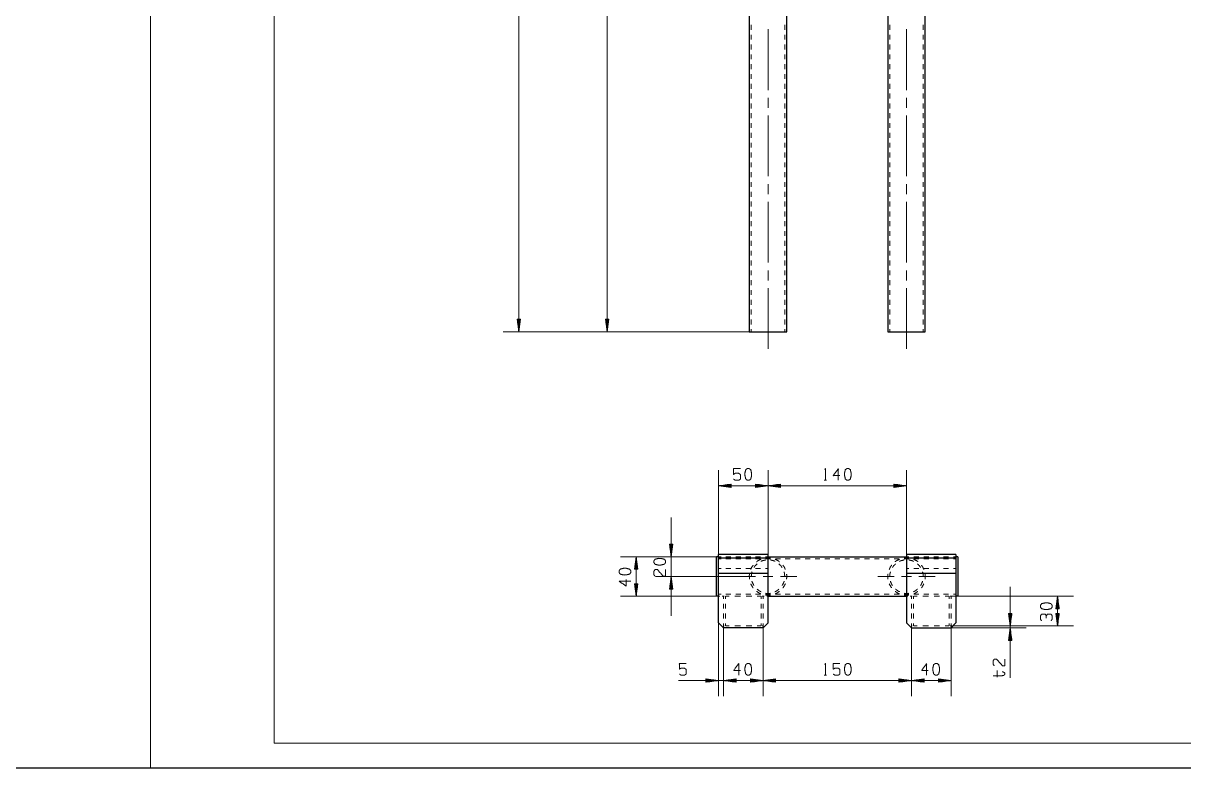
# Model space of a CAD drawing. Header units: millimetres. Extents: x 2210 to 79821, y -19430 to 2344.
# Drawn here: x 11644.2 to 11878.8, y 1492.8 to 1643.5 of the extents above; entities that cross this region are included whole.
import ezdxf

# ---------------------------------------------------------------- set-up
doc = ezdxf.new("R2010")
doc.units = ezdxf.units.MM
doc.layers.add('101', color=7, linetype='Continuous', true_color=0xffffff)

msp = doc.modelspace()

# ---------------------------------------------------------------- linework, layer by layer
msp.add_line((2209.78, 1492.82), (13049.16, 1492.82))
at = {"layer": '101', "color": 133, "linetype": 'Continuous', "lineweight": 18}
for p, q in [((11669.95, 1789.82), (11669.95, 1492.82)), ((11694.95, 1784.82), (11694.95, 1497.82)), ((11694.95, 1497.82), (12084.95, 1497.82)), ((11669.95, 1492.82), (12089.95, 1492.82))]:
    msp.add_line(p, q, dxfattribs=at)
at = {"layer": '101', "color": 22, "linetype": 'Continuous', "lineweight": 18}
for p, q in [((11744.37, 1581.05), (11744.37, 1747.59)), ((11762.24, 1581.05), (11762.24, 1726.05)), ((11744.04, 1583.59), (11744.04, 1583.56)), ((11744.04, 1583.59), (11744.04, 1583.56)), ((11744.04, 1583.59), (11744.37, 1581.05)), ((11744.71, 1583.59), (11744.04, 1583.59)), ((11744.09, 1583.59), (11744.09, 1583.17)), ((11744.15, 1583.59), (11744.15, 1582.79)), ((11744.2, 1583.59), (11744.2, 1582.4)), ((11744.25, 1583.59), (11744.25, 1582.01)), ((11744.3, 1583.59), (11744.3, 1581.63)), ((11744.35, 1583.59), (11744.35, 1581.24)), ((11744.37, 1581.05), (11744.71, 1583.59)), ((11744.4, 1583.59), (11744.4, 1581.24)), ((11744.45, 1583.59), (11744.45, 1581.63)), ((11744.5, 1583.59), (11744.5, 1582.01)), ((11744.55, 1583.59), (11744.55, 1582.4)), ((11744.6, 1583.59), (11744.6, 1582.79)), ((11744.65, 1583.59), (11744.65, 1583.17)), ((11744.7, 1583.59), (11744.7, 1583.56)), ((11744.7, 1583.59), (11744.7, 1583.56)), ((11761.91, 1583.59), (11761.91, 1583.56)), ((11761.91, 1583.59), (11761.91, 1583.56)), ((11761.91, 1583.59), (11762.24, 1581.05)), ((11762.58, 1583.59), (11761.91, 1583.59)), ((11761.96, 1583.59), (11761.96, 1583.17)), ((11762.01, 1583.59), (11762.01, 1582.79)), ((11762.06, 1583.59), (11762.06, 1582.4)), ((11762.11, 1583.59), (11762.11, 1582.01)), ((11762.17, 1583.59), (11762.17, 1581.63)), ((11762.22, 1583.59), (11762.22, 1581.24)), ((11762.24, 1581.05), (11762.58, 1583.59)), ((11762.27, 1583.59), (11762.27, 1581.24)), ((11762.32, 1583.59), (11762.32, 1581.63)), ((11762.37, 1583.59), (11762.37, 1582.01)), ((11762.42, 1583.59), (11762.42, 1582.4)), ((11762.47, 1583.59), (11762.47, 1582.79)), ((11762.52, 1583.59), (11762.52, 1583.17)), ((11762.57, 1583.59), (11762.57, 1583.56)), ((11762.57, 1583.59), (11762.57, 1583.56)), ((11790.97, 1581.05), (11741.2, 1581.05)), ((11790.97, 1581.05), (11759.07, 1581.05)), ((11784.77, 1535.95), (11784.77, 1553.07)), ((11794.77, 1537.32), (11794.77, 1553.07)), ((11794.77, 1537.32), (11794.77, 1553.07)), ((11822.77, 1537.32), (11822.77, 1553.07)), ((11787.31, 1550.23), (11784.77, 1549.89)), ((11784.77, 1549.89), (11787.31, 1549.56)), ((11784.77, 1549.89), (11794.77, 1549.89)), ((11787.31, 1549.92), (11784.97, 1549.92)), ((11787.31, 1549.87), (11784.97, 1549.87)), ((11787.31, 1549.97), (11785.35, 1549.97)), ((11787.31, 1549.82), (11785.35, 1549.82)), ((11787.31, 1550.02), (11785.74, 1550.02)), ((11787.31, 1549.77), (11785.74, 1549.77)), ((11787.31, 1550.07), (11786.12, 1550.07)), ((11787.31, 1549.72), (11786.12, 1549.72)), ((11787.31, 1550.12), (11786.51, 1550.12)), ((11787.31, 1549.66), (11786.51, 1549.66)), ((11787.31, 1550.17), (11786.9, 1550.17)), ((11787.31, 1549.61), (11786.9, 1549.61)), ((11787.31, 1550.22), (11787.28, 1550.22)), ((11787.31, 1550.22), (11787.28, 1550.22)), ((11787.31, 1549.56), (11787.28, 1549.56)), ((11787.31, 1549.56), (11787.28, 1549.56)), ((11787.31, 1549.56), (11787.31, 1550.23)), ((11794.77, 1549.89), (11792.23, 1550.23)), ((11792.23, 1550.23), (11792.23, 1549.56)), ((11792.23, 1550.22), (11792.27, 1550.22)), ((11792.23, 1550.22), (11792.27, 1550.22)), ((11792.23, 1550.17), (11792.65, 1550.17)), ((11792.23, 1550.12), (11793.04, 1550.12)), ((11792.23, 1550.07), (11793.42, 1550.07)), ((11792.23, 1550.02), (11793.81, 1550.02)), ((11792.23, 1549.97), (11794.2, 1549.97)), ((11792.23, 1549.92), (11794.58, 1549.92)), ((11792.23, 1549.56), (11794.77, 1549.89)), ((11792.23, 1549.87), (11794.58, 1549.87)), ((11792.23, 1549.82), (11794.2, 1549.82)), ((11792.23, 1549.77), (11793.81, 1549.77)), ((11792.23, 1549.72), (11793.42, 1549.72)), ((11792.23, 1549.66), (11793.04, 1549.66)), ((11792.23, 1549.61), (11792.65, 1549.61)), ((11792.23, 1549.56), (11792.27, 1549.56)), ((11792.23, 1549.56), (11792.27, 1549.56)), ((11797.31, 1550.23), (11794.77, 1549.89)), ((11794.77, 1549.89), (11822.77, 1549.89)), ((11794.77, 1549.89), (11797.31, 1549.56)), ((11797.31, 1549.92), (11794.97, 1549.92)), ((11797.31, 1549.87), (11794.97, 1549.87)), ((11797.31, 1549.97), (11795.35, 1549.97)), ((11797.31, 1549.82), (11795.35, 1549.82)), ((11797.31, 1550.02), (11795.74, 1550.02)), ((11797.31, 1549.77), (11795.74, 1549.77)), ((11797.31, 1550.07), (11796.12, 1550.07)), ((11797.31, 1549.72), (11796.12, 1549.72)), ((11797.31, 1550.12), (11796.51, 1550.12)), ((11797.31, 1549.66), (11796.51, 1549.66)), ((11797.31, 1550.17), (11796.9, 1550.17)), ((11797.31, 1549.61), (11796.9, 1549.61)), ((11797.31, 1550.22), (11797.28, 1550.22)), ((11797.31, 1550.22), (11797.28, 1550.22)), ((11797.31, 1549.56), (11797.28, 1549.56)), ((11797.31, 1549.56), (11797.28, 1549.56)), ((11797.31, 1549.56), (11797.31, 1550.23)), ((11820.23, 1550.23), (11820.23, 1549.56)), ((11822.77, 1549.89), (11820.23, 1550.23)), ((11820.23, 1550.22), (11820.27, 1550.22)), ((11820.23, 1550.22), (11820.27, 1550.22)), ((11820.23, 1550.17), (11820.65, 1550.17)), ((11820.23, 1550.12), (11821.04, 1550.12)), ((11820.23, 1550.07), (11821.42, 1550.07)), ((11820.23, 1550.02), (11821.81, 1550.02)), ((11820.23, 1549.97), (11822.2, 1549.97)), ((11820.23, 1549.92), (11822.58, 1549.92)), ((11820.23, 1549.56), (11822.77, 1549.89)), ((11820.23, 1549.87), (11822.58, 1549.87)), ((11820.23, 1549.82), (11822.2, 1549.82)), ((11820.23, 1549.77), (11821.81, 1549.77)), ((11820.23, 1549.72), (11821.42, 1549.72)), ((11820.23, 1549.66), (11821.04, 1549.66)), ((11820.23, 1549.61), (11820.65, 1549.61)), ((11820.23, 1549.56), (11820.27, 1549.56)), ((11820.23, 1549.56), (11820.27, 1549.56)), ((11775.17, 1523.58), (11775.17, 1543.45)), ((11774.83, 1538.06), (11775.17, 1535.52)), ((11775.5, 1538.06), (11774.83, 1538.06)), ((11774.84, 1538.06), (11774.84, 1538.03)), ((11774.84, 1538.06), (11774.84, 1538.03)), ((11774.89, 1538.06), (11774.89, 1537.64)), ((11774.94, 1538.06), (11774.94, 1537.25)), ((11774.99, 1538.06), (11774.99, 1536.87)), ((11775.04, 1538.06), (11775.04, 1536.48)), ((11775.09, 1538.06), (11775.09, 1536.1)), ((11775.14, 1538.06), (11775.14, 1535.71)), ((11775.17, 1535.52), (11775.5, 1538.06)), ((11775.19, 1538.06), (11775.19, 1535.71)), ((11775.24, 1538.06), (11775.24, 1536.1)), ((11775.29, 1538.06), (11775.29, 1536.48)), ((11775.34, 1538.06), (11775.34, 1536.87)), ((11775.39, 1538.06), (11775.39, 1537.25)), ((11775.45, 1538.06), (11775.45, 1537.64)), ((11775.5, 1538.06), (11775.5, 1538.03)), ((11775.5, 1538.06), (11775.5, 1538.03)), ((11784.37, 1535.52), (11764.95, 1535.52)), ((11768.13, 1535.52), (11767.79, 1532.98)), ((11768, 1532.98), (11768, 1534.55)), ((11768.05, 1532.98), (11768.05, 1534.94)), ((11768.1, 1532.98), (11768.1, 1535.32)), ((11768.46, 1532.98), (11768.13, 1535.52)), ((11768.13, 1527.52), (11768.13, 1535.52)), ((11768.15, 1532.98), (11768.15, 1535.32)), ((11768.21, 1532.98), (11768.21, 1534.94)), ((11768.26, 1532.98), (11768.26, 1534.55)), ((11784.77, 1535.52), (11771.99, 1535.52)), ((11767.79, 1532.98), (11768.46, 1532.98)), ((11767.8, 1532.98), (11767.8, 1533.01)), ((11767.8, 1532.98), (11767.8, 1533.01)), ((11767.85, 1532.98), (11767.85, 1533.39)), ((11767.9, 1532.98), (11767.9, 1533.78)), ((11767.95, 1532.98), (11767.95, 1534.17)), ((11768.31, 1532.98), (11768.31, 1534.17)), ((11768.36, 1532.98), (11768.36, 1533.78)), ((11768.41, 1532.98), (11768.41, 1533.39)), ((11768.46, 1532.98), (11768.46, 1533.01)), ((11768.46, 1532.98), (11768.46, 1533.01)), ((11768.46, 1530.06), (11767.79, 1530.06)), ((11767.79, 1530.06), (11768.13, 1527.52)), ((11767.8, 1530.06), (11767.8, 1530.03)), ((11767.8, 1530.06), (11767.8, 1530.03)), ((11767.85, 1530.06), (11767.85, 1529.64)), ((11767.9, 1530.06), (11767.9, 1529.25)), ((11767.95, 1530.06), (11767.95, 1528.87)), ((11768, 1530.06), (11768, 1528.48)), ((11768.05, 1530.06), (11768.05, 1528.1)), ((11768.1, 1530.06), (11768.1, 1527.71)), ((11768.13, 1527.52), (11768.46, 1530.06)), ((11768.15, 1530.06), (11768.15, 1527.71)), ((11768.21, 1530.06), (11768.21, 1528.1)), ((11768.26, 1530.06), (11768.26, 1528.48)), ((11768.31, 1530.06), (11768.31, 1528.87)), ((11768.36, 1530.06), (11768.36, 1529.25)), ((11768.41, 1530.06), (11768.41, 1529.64)), ((11768.46, 1530.06), (11768.46, 1530.03)), ((11768.46, 1530.06), (11768.46, 1530.03)), ((11788.97, 1531.52), (11771.99, 1531.52)), ((11775.17, 1531.52), (11774.83, 1528.98)), ((11774.99, 1528.98), (11774.99, 1530.17)), ((11775.04, 1528.98), (11775.04, 1530.55)), ((11775.09, 1528.98), (11775.09, 1530.94)), ((11775.14, 1528.98), (11775.14, 1531.32)), ((11775.5, 1528.98), (11775.17, 1531.52)), ((11775.19, 1528.98), (11775.19, 1531.32)), ((11775.24, 1528.98), (11775.24, 1530.94)), ((11775.29, 1528.98), (11775.29, 1530.55)), ((11775.34, 1528.98), (11775.34, 1530.17)), ((11784.37, 1527.52), (11764.95, 1527.52)), ((11774.83, 1528.98), (11775.5, 1528.98)), ((11774.84, 1528.98), (11774.84, 1529.01)), ((11774.84, 1528.98), (11774.84, 1529.01)), ((11774.89, 1528.98), (11774.89, 1529.39)), ((11774.94, 1528.98), (11774.94, 1529.78)), ((11775.39, 1528.98), (11775.39, 1529.78)), ((11775.45, 1528.98), (11775.45, 1529.39)), ((11775.5, 1528.98), (11775.5, 1529.01)), ((11775.5, 1528.98), (11775.5, 1529.01)), ((11831.77, 1527.52), (11856.5, 1527.52)), ((11843.75, 1511.01), (11843.75, 1529.45)), ((11853.32, 1527.52), (11852.99, 1524.98)), ((11853.32, 1527.52), (11853.32, 1521.52)), ((11853.66, 1524.98), (11853.32, 1527.52)), ((11853.04, 1524.98), (11853.04, 1525.39)), ((11853.09, 1524.98), (11853.09, 1525.78)), ((11853.14, 1524.98), (11853.14, 1526.17)), ((11853.2, 1524.98), (11853.2, 1526.55)), ((11853.25, 1524.98), (11853.25, 1526.94)), ((11853.3, 1524.98), (11853.3, 1527.32)), ((11853.35, 1524.98), (11853.35, 1527.32)), ((11853.4, 1524.98), (11853.4, 1526.94)), ((11853.45, 1524.98), (11853.45, 1526.55)), ((11853.5, 1524.98), (11853.5, 1526.17)), ((11853.55, 1524.98), (11853.55, 1525.78)), ((11853.6, 1524.98), (11853.6, 1525.39)), ((11844.09, 1524.06), (11843.42, 1524.06)), ((11843.42, 1524.06), (11843.75, 1521.52)), ((11843.42, 1524.06), (11843.42, 1524.03)), ((11843.42, 1524.06), (11843.42, 1524.03)), ((11843.47, 1524.06), (11843.47, 1523.64)), ((11843.52, 1524.06), (11843.52, 1523.25)), ((11843.58, 1524.06), (11843.58, 1522.87)), ((11843.63, 1524.06), (11843.63, 1522.48)), ((11843.68, 1524.06), (11843.68, 1522.1)), ((11843.73, 1524.06), (11843.73, 1521.71)), ((11843.75, 1521.52), (11844.09, 1524.06)), ((11843.78, 1524.06), (11843.78, 1521.71)), ((11843.83, 1524.06), (11843.83, 1522.1)), ((11843.88, 1524.06), (11843.88, 1522.48)), ((11843.93, 1524.06), (11843.93, 1522.87)), ((11843.98, 1524.06), (11843.98, 1523.25)), ((11844.03, 1524.06), (11844.03, 1523.64)), ((11844.08, 1524.06), (11844.08, 1524.03)), ((11844.08, 1524.06), (11844.08, 1524.03)), ((11852.99, 1524.98), (11852.99, 1525.01)), ((11852.99, 1524.98), (11852.99, 1525.01)), ((11852.99, 1524.98), (11853.66, 1524.98)), ((11853.66, 1524.06), (11852.99, 1524.06)), ((11852.99, 1524.06), (11852.99, 1524.03)), ((11852.99, 1524.06), (11853.32, 1521.52)), ((11852.99, 1524.06), (11852.99, 1524.03)), ((11853.04, 1524.06), (11853.04, 1523.64)), ((11853.09, 1524.06), (11853.09, 1523.25)), ((11853.14, 1524.06), (11853.14, 1522.87)), ((11853.2, 1524.06), (11853.2, 1522.48)), ((11853.25, 1524.06), (11853.25, 1522.1)), ((11853.3, 1524.06), (11853.3, 1521.71)), ((11853.32, 1521.52), (11853.66, 1524.06)), ((11853.35, 1524.06), (11853.35, 1521.71)), ((11853.4, 1524.06), (11853.4, 1522.1)), ((11853.45, 1524.06), (11853.45, 1522.48)), ((11853.5, 1524.06), (11853.5, 1522.87)), ((11853.55, 1524.06), (11853.55, 1523.25)), ((11853.6, 1524.06), (11853.6, 1523.64)), ((11853.65, 1524.98), (11853.65, 1525.01)), ((11853.65, 1524.98), (11853.65, 1525.01)), ((11853.65, 1524.06), (11853.65, 1524.03)), ((11853.65, 1524.06), (11853.65, 1524.03)), ((11784.77, 1522.12), (11784.77, 1507.29)), ((11785.77, 1521.52), (11785.77, 1507.29)), ((11785.77, 1521.52), (11785.77, 1507.29)), ((11793.77, 1521.52), (11793.77, 1507.29)), ((11793.77, 1521.52), (11793.77, 1507.29)), ((11823.77, 1521.52), (11823.77, 1507.29)), ((11823.77, 1521.52), (11823.77, 1507.29)), ((11831.77, 1521.52), (11856.5, 1521.52)), ((11831.77, 1521.52), (11831.77, 1507.29)), ((11831.77, 1521.52), (11846.93, 1521.52)), ((11831.77, 1521.12), (11846.93, 1521.12)), ((11843.75, 1521.12), (11843.42, 1518.58)), ((11843.68, 1518.58), (11843.68, 1520.54)), ((11843.73, 1518.58), (11843.73, 1520.92)), ((11844.09, 1518.58), (11843.75, 1521.12)), ((11843.78, 1518.58), (11843.78, 1520.92)), ((11843.83, 1518.58), (11843.83, 1520.54)), ((11843.42, 1518.58), (11843.42, 1518.61)), ((11843.42, 1518.58), (11843.42, 1518.61)), ((11843.42, 1518.58), (11844.09, 1518.58)), ((11843.47, 1518.58), (11843.47, 1518.99)), ((11843.52, 1518.58), (11843.52, 1519.38)), ((11843.58, 1518.58), (11843.58, 1519.77)), ((11843.63, 1518.58), (11843.63, 1520.15)), ((11843.88, 1518.58), (11843.88, 1520.15)), ((11843.93, 1518.58), (11843.93, 1519.77)), ((11843.98, 1518.58), (11843.98, 1519.38)), ((11844.03, 1518.58), (11844.03, 1518.99)), ((11844.08, 1518.58), (11844.08, 1518.61)), ((11844.08, 1518.58), (11844.08, 1518.61)), ((11776.69, 1510.47), (11793.71, 1510.47)), ((11782.23, 1510.8), (11782.27, 1510.8)), ((11782.23, 1510.8), (11782.27, 1510.8)), ((11784.77, 1510.47), (11782.23, 1510.8)), ((11782.23, 1510.8), (11782.23, 1510.13)), ((11782.23, 1510.75), (11782.65, 1510.75)), ((11782.23, 1510.7), (11783.04, 1510.7)), ((11782.23, 1510.65), (11783.42, 1510.65)), ((11782.23, 1510.59), (11783.81, 1510.59)), ((11782.23, 1510.54), (11784.2, 1510.54)), ((11782.23, 1510.49), (11784.58, 1510.49)), ((11782.23, 1510.13), (11784.77, 1510.47)), ((11782.23, 1510.44), (11784.58, 1510.44)), ((11782.23, 1510.39), (11784.2, 1510.39)), ((11782.23, 1510.34), (11783.81, 1510.34)), ((11782.23, 1510.29), (11783.42, 1510.29)), ((11782.23, 1510.24), (11783.04, 1510.24)), ((11782.23, 1510.19), (11782.65, 1510.19)), ((11782.23, 1510.14), (11782.27, 1510.14)), ((11782.23, 1510.14), (11782.27, 1510.14)), ((11788.31, 1510.8), (11785.77, 1510.47)), ((11788.31, 1510.8), (11785.77, 1510.47)), ((11785.77, 1510.47), (11788.31, 1510.13)), ((11793.77, 1510.47), (11785.77, 1510.47)), ((11785.77, 1510.47), (11788.31, 1510.13)), ((11788.31, 1510.49), (11785.97, 1510.49)), ((11788.31, 1510.49), (11785.97, 1510.49)), ((11788.31, 1510.44), (11785.97, 1510.44)), ((11788.31, 1510.44), (11785.97, 1510.44)), ((11788.31, 1510.54), (11786.35, 1510.54)), ((11788.31, 1510.54), (11786.35, 1510.54)), ((11788.31, 1510.39), (11786.35, 1510.39)), ((11788.31, 1510.39), (11786.35, 1510.39)), ((11788.31, 1510.59), (11786.74, 1510.59)), ((11788.31, 1510.59), (11786.74, 1510.59)), ((11788.31, 1510.34), (11786.74, 1510.34)), ((11788.31, 1510.34), (11786.74, 1510.34)), ((11788.31, 1510.65), (11787.12, 1510.65)), ((11788.31, 1510.65), (11787.12, 1510.65)), ((11788.31, 1510.29), (11787.12, 1510.29)), ((11788.31, 1510.29), (11787.12, 1510.29)), ((11788.31, 1510.7), (11787.51, 1510.7)), ((11788.31, 1510.7), (11787.51, 1510.7)), ((11788.31, 1510.24), (11787.51, 1510.24)), ((11788.31, 1510.24), (11787.51, 1510.24)), ((11788.31, 1510.75), (11787.9, 1510.75)), ((11788.31, 1510.75), (11787.9, 1510.75)), ((11788.31, 1510.19), (11787.9, 1510.19)), ((11788.31, 1510.19), (11787.9, 1510.19)), ((11788.31, 1510.8), (11788.28, 1510.8)), ((11788.31, 1510.8), (11788.28, 1510.8)), ((11788.31, 1510.8), (11788.28, 1510.8)), ((11788.31, 1510.8), (11788.28, 1510.8)), ((11788.31, 1510.14), (11788.28, 1510.14)), ((11788.31, 1510.14), (11788.28, 1510.14)), ((11788.31, 1510.14), (11788.28, 1510.14)), ((11788.31, 1510.14), (11788.28, 1510.14)), ((11788.31, 1510.13), (11788.31, 1510.8)), ((11788.31, 1510.13), (11788.31, 1510.8)), ((11791.23, 1510.8), (11791.27, 1510.8)), ((11791.23, 1510.8), (11791.27, 1510.8)), ((11793.77, 1510.47), (11791.23, 1510.8)), ((11791.23, 1510.8), (11791.23, 1510.13)), ((11791.23, 1510.75), (11791.65, 1510.75)), ((11791.23, 1510.7), (11792.04, 1510.7)), ((11791.23, 1510.65), (11792.42, 1510.65)), ((11791.23, 1510.59), (11792.81, 1510.59)), ((11791.23, 1510.54), (11793.2, 1510.54)), ((11791.23, 1510.49), (11793.58, 1510.49)), ((11791.23, 1510.13), (11793.77, 1510.47)), ((11791.23, 1510.44), (11793.58, 1510.44)), ((11791.23, 1510.39), (11793.2, 1510.39)), ((11791.23, 1510.34), (11792.81, 1510.34)), ((11791.23, 1510.29), (11792.42, 1510.29)), ((11791.23, 1510.24), (11792.04, 1510.24)), ((11791.23, 1510.19), (11791.65, 1510.19)), ((11791.23, 1510.14), (11791.27, 1510.14)), ((11791.23, 1510.14), (11791.27, 1510.14)), ((11796.31, 1510.8), (11793.77, 1510.47)), ((11793.77, 1510.47), (11796.31, 1510.13)), ((11823.77, 1510.47), (11793.77, 1510.47)), ((11796.31, 1510.49), (11793.97, 1510.49)), ((11796.31, 1510.44), (11793.97, 1510.44)), ((11796.31, 1510.54), (11794.35, 1510.54)), ((11796.31, 1510.39), (11794.35, 1510.39)), ((11796.31, 1510.59), (11794.74, 1510.59)), ((11796.31, 1510.34), (11794.74, 1510.34)), ((11796.31, 1510.65), (11795.12, 1510.65)), ((11796.31, 1510.29), (11795.12, 1510.29)), ((11796.31, 1510.7), (11795.51, 1510.7)), ((11796.31, 1510.24), (11795.51, 1510.24)), ((11796.31, 1510.75), (11795.9, 1510.75)), ((11796.31, 1510.19), (11795.9, 1510.19)), ((11796.31, 1510.8), (11796.28, 1510.8)), ((11796.31, 1510.8), (11796.28, 1510.8)), ((11796.31, 1510.14), (11796.28, 1510.14)), ((11796.31, 1510.14), (11796.28, 1510.14)), ((11796.31, 1510.13), (11796.31, 1510.8)), ((11821.23, 1510.8), (11821.23, 1510.13)), ((11821.23, 1510.8), (11821.27, 1510.8)), ((11821.23, 1510.8), (11821.27, 1510.8)), ((11823.77, 1510.47), (11821.23, 1510.8)), ((11821.23, 1510.75), (11821.65, 1510.75)), ((11821.23, 1510.7), (11822.04, 1510.7)), ((11821.23, 1510.65), (11822.42, 1510.65)), ((11821.23, 1510.59), (11822.81, 1510.59)), ((11821.23, 1510.54), (11823.2, 1510.54)), ((11821.23, 1510.49), (11823.58, 1510.49)), ((11821.23, 1510.13), (11823.77, 1510.47)), ((11821.23, 1510.44), (11823.58, 1510.44)), ((11821.23, 1510.39), (11823.2, 1510.39)), ((11821.23, 1510.34), (11822.81, 1510.34)), ((11821.23, 1510.29), (11822.42, 1510.29)), ((11821.23, 1510.24), (11822.04, 1510.24)), ((11821.23, 1510.19), (11821.65, 1510.19)), ((11821.23, 1510.14), (11821.27, 1510.14)), ((11821.23, 1510.14), (11821.27, 1510.14)), ((11826.31, 1510.8), (11823.77, 1510.47)), ((11831.77, 1510.47), (11823.77, 1510.47)), ((11823.77, 1510.47), (11826.31, 1510.13)), ((11826.31, 1510.49), (11823.97, 1510.49)), ((11826.31, 1510.44), (11823.97, 1510.44)), ((11826.31, 1510.54), (11824.35, 1510.54)), ((11826.31, 1510.39), (11824.35, 1510.39)), ((11826.31, 1510.59), (11824.74, 1510.59)), ((11826.31, 1510.34), (11824.74, 1510.34)), ((11826.31, 1510.65), (11825.12, 1510.65)), ((11826.31, 1510.29), (11825.12, 1510.29)), ((11826.31, 1510.7), (11825.51, 1510.7)), ((11826.31, 1510.24), (11825.51, 1510.24)), ((11826.31, 1510.75), (11825.9, 1510.75)), ((11826.31, 1510.19), (11825.9, 1510.19)), ((11826.31, 1510.8), (11826.28, 1510.8)), ((11826.31, 1510.8), (11826.28, 1510.8)), ((11826.31, 1510.14), (11826.28, 1510.14)), ((11826.31, 1510.14), (11826.28, 1510.14)), ((11826.31, 1510.13), (11826.31, 1510.8)), ((11829.23, 1510.8), (11829.27, 1510.8)), ((11829.23, 1510.8), (11829.27, 1510.8)), ((11829.23, 1510.8), (11829.23, 1510.13)), ((11831.77, 1510.47), (11829.23, 1510.8)), ((11829.23, 1510.75), (11829.65, 1510.75)), ((11829.23, 1510.7), (11830.04, 1510.7)), ((11829.23, 1510.65), (11830.42, 1510.65)), ((11829.23, 1510.59), (11830.81, 1510.59)), ((11829.23, 1510.54), (11831.2, 1510.54)), ((11829.23, 1510.49), (11831.58, 1510.49)), ((11829.23, 1510.13), (11831.77, 1510.47)), ((11829.23, 1510.44), (11831.58, 1510.44)), ((11829.23, 1510.39), (11831.2, 1510.39)), ((11829.23, 1510.34), (11830.81, 1510.34)), ((11829.23, 1510.29), (11830.42, 1510.29)), ((11829.23, 1510.24), (11830.04, 1510.24)), ((11829.23, 1510.19), (11829.65, 1510.19)), ((11829.23, 1510.14), (11829.27, 1510.14)), ((11829.23, 1510.14), (11829.27, 1510.14))]:
    msp.add_line(p, q, dxfattribs=at)
at = {"layer": '101', "color": 92, "linetype": 'Continuous', "lineweight": 25}
for p, q in [((11790.97, 1726.05), (11790.97, 1581.05)), ((11798.57, 1581.05), (11798.57, 1726.05)), ((11818.97, 1726.05), (11818.97, 1581.05)), ((11826.57, 1581.05), (11826.57, 1726.05)), ((11794.77, 1535.95), (11784.77, 1535.95)), ((11784.77, 1535.24), (11784.77, 1535.95)), ((11784.77, 1532.7), (11784.77, 1535.24)), ((11794.77, 1535.24), (11784.77, 1535.24)), ((11794.77, 1535.24), (11794.77, 1535.95)), ((11794.77, 1535.52), (11822.77, 1535.52)), ((11794.77, 1532.7), (11794.77, 1535.24)), ((11822.77, 1535.95), (11822.77, 1535.24)), ((11832.77, 1535.95), (11822.77, 1535.95)), ((11822.77, 1535.24), (11822.77, 1532.7)), ((11832.77, 1535.24), (11822.77, 1535.24)), ((11832.77, 1535.95), (11832.77, 1535.24)), ((11832.77, 1535.24), (11832.77, 1532.7)), ((11794.77, 1532.12), (11784.77, 1532.12)), ((11784.77, 1522.12), (11784.77, 1531.12)), ((11794.77, 1522.12), (11794.77, 1531.12)), ((11832.77, 1532.12), (11822.77, 1532.12)), ((11822.77, 1531.12), (11822.77, 1522.12)), ((11832.77, 1531.12), (11832.77, 1522.12)), ((11794.77, 1527.52), (11822.77, 1527.52)), ((11784.77, 1522.12), (11785.77, 1521.12)), ((11793.77, 1521.12), (11785.77, 1521.12)), ((11793.77, 1521.12), (11794.77, 1522.12)), ((11822.77, 1522.12), (11823.77, 1521.12)), ((11823.77, 1521.12), (11831.77, 1521.12)), ((11831.77, 1521.12), (11832.77, 1522.12))]:
    msp.add_line(p, q, dxfattribs=at)
at = {"layer": '101', "color": 53, "linetype": 'Continuous', "lineweight": 18}
for p, q in [((11791.37, 1643.12), (11791.37, 1642.13)), ((11798.17, 1642.13), (11798.17, 1643.12)), ((11819.37, 1643.12), (11819.37, 1642.13)), ((11826.17, 1642.13), (11826.17, 1643.12)), ((11791.37, 1641.14), (11791.37, 1640.14)), ((11798.17, 1640.14), (11798.17, 1641.14)), ((11819.37, 1641.14), (11819.37, 1640.14)), ((11826.17, 1640.14), (11826.17, 1641.14)), ((11791.37, 1639.15), (11791.37, 1638.16)), ((11798.17, 1638.16), (11798.17, 1639.15)), ((11819.37, 1639.15), (11819.37, 1638.16)), ((11826.17, 1638.16), (11826.17, 1639.15)), ((11791.37, 1637.16), (11791.37, 1636.17)), ((11798.17, 1636.17), (11798.17, 1637.16)), ((11819.37, 1637.16), (11819.37, 1636.17)), ((11826.17, 1636.17), (11826.17, 1637.16)), ((11791.37, 1635.18), (11791.37, 1634.18)), ((11791.37, 1633.19), (11791.37, 1632.2)), ((11798.17, 1634.18), (11798.17, 1635.18)), ((11798.17, 1632.2), (11798.17, 1633.19)), ((11819.37, 1635.18), (11819.37, 1634.18)), ((11819.37, 1633.19), (11819.37, 1632.2)), ((11826.17, 1634.18), (11826.17, 1635.18)), ((11826.17, 1632.2), (11826.17, 1633.19)), ((11791.37, 1631.2), (11791.37, 1630.21)), ((11798.17, 1630.21), (11798.17, 1631.2)), ((11819.37, 1631.2), (11819.37, 1630.21)), ((11826.17, 1630.21), (11826.17, 1631.2)), ((11791.37, 1629.22), (11791.37, 1628.22)), ((11798.17, 1628.22), (11798.17, 1629.22)), ((11819.37, 1629.22), (11819.37, 1628.22)), ((11826.17, 1628.22), (11826.17, 1629.22)), ((11791.37, 1627.23), (11791.37, 1626.24)), ((11798.17, 1626.24), (11798.17, 1627.23)), ((11819.37, 1627.23), (11819.37, 1626.24)), ((11826.17, 1626.24), (11826.17, 1627.23)), ((11791.37, 1625.25), (11791.37, 1624.25)), ((11798.17, 1624.25), (11798.17, 1625.25)), ((11819.37, 1625.25), (11819.37, 1624.25)), ((11826.17, 1624.25), (11826.17, 1625.25)), ((11791.37, 1623.26), (11791.37, 1622.27)), ((11798.17, 1622.27), (11798.17, 1623.26)), ((11819.37, 1623.26), (11819.37, 1622.27)), ((11826.17, 1622.27), (11826.17, 1623.26)), ((11791.37, 1621.27), (11791.37, 1620.28)), ((11791.37, 1619.29), (11791.37, 1618.29)), ((11798.17, 1620.28), (11798.17, 1621.27)), ((11798.17, 1618.29), (11798.17, 1619.29)), ((11819.37, 1621.27), (11819.37, 1620.28)), ((11819.37, 1619.29), (11819.37, 1618.29)), ((11826.17, 1620.28), (11826.17, 1621.27)), ((11826.17, 1618.29), (11826.17, 1619.29)), ((11791.37, 1617.3), (11791.37, 1616.31)), ((11798.17, 1616.31), (11798.17, 1617.3)), ((11819.37, 1617.3), (11819.37, 1616.31)), ((11826.17, 1616.31), (11826.17, 1617.3)), ((11791.37, 1615.31), (11791.37, 1614.32)), ((11798.17, 1614.32), (11798.17, 1615.31)), ((11819.37, 1615.31), (11819.37, 1614.32)), ((11826.17, 1614.32), (11826.17, 1615.31)), ((11791.37, 1613.33), (11791.37, 1612.33)), ((11798.17, 1612.33), (11798.17, 1613.33)), ((11819.37, 1613.33), (11819.37, 1612.33)), ((11826.17, 1612.33), (11826.17, 1613.33)), ((11791.37, 1611.34), (11791.37, 1610.35)), ((11798.17, 1610.35), (11798.17, 1611.34)), ((11819.37, 1611.34), (11819.37, 1610.35)), ((11826.17, 1610.35), (11826.17, 1611.34)), ((11791.37, 1609.35), (11791.37, 1608.36)), ((11791.37, 1607.37), (11791.37, 1606.38)), ((11798.17, 1608.36), (11798.17, 1609.35)), ((11798.17, 1606.38), (11798.17, 1607.37)), ((11819.37, 1609.35), (11819.37, 1608.36)), ((11819.37, 1607.37), (11819.37, 1606.38)), ((11826.17, 1608.36), (11826.17, 1609.35)), ((11826.17, 1606.38), (11826.17, 1607.37)), ((11791.37, 1605.38), (11791.37, 1604.39)), ((11798.17, 1604.39), (11798.17, 1605.38)), ((11819.37, 1605.38), (11819.37, 1604.39)), ((11826.17, 1604.39), (11826.17, 1605.38)), ((11791.37, 1603.4), (11791.37, 1602.4)), ((11798.17, 1602.4), (11798.17, 1603.4)), ((11819.37, 1603.4), (11819.37, 1602.4)), ((11826.17, 1602.4), (11826.17, 1603.4)), ((11791.37, 1601.41), (11791.37, 1600.42)), ((11798.17, 1600.42), (11798.17, 1601.41)), ((11819.37, 1601.41), (11819.37, 1600.42)), ((11826.17, 1600.42), (11826.17, 1601.41)), ((11791.37, 1599.42), (11791.37, 1598.43)), ((11798.17, 1598.43), (11798.17, 1599.42)), ((11819.37, 1599.42), (11819.37, 1598.43)), ((11826.17, 1598.43), (11826.17, 1599.42)), ((11791.37, 1597.44), (11791.37, 1596.44)), ((11798.17, 1596.44), (11798.17, 1597.44)), ((11819.37, 1597.44), (11819.37, 1596.44)), ((11826.17, 1596.44), (11826.17, 1597.44)), ((11791.37, 1595.45), (11791.37, 1594.46)), ((11791.37, 1593.46), (11791.37, 1592.47)), ((11798.17, 1594.46), (11798.17, 1595.45)), ((11798.17, 1592.47), (11798.17, 1593.46)), ((11819.37, 1595.45), (11819.37, 1594.46)), ((11819.37, 1593.46), (11819.37, 1592.47)), ((11826.17, 1594.46), (11826.17, 1595.45)), ((11826.17, 1592.47), (11826.17, 1593.46)), ((11791.37, 1591.48), (11791.37, 1590.49)), ((11798.17, 1590.49), (11798.17, 1591.48)), ((11819.37, 1591.48), (11819.37, 1590.49)), ((11826.17, 1590.49), (11826.17, 1591.48)), ((11791.37, 1589.49), (11791.37, 1588.5)), ((11798.17, 1588.5), (11798.17, 1589.49)), ((11819.37, 1589.49), (11819.37, 1588.5)), ((11826.17, 1588.5), (11826.17, 1589.49)), ((11791.37, 1587.51), (11791.37, 1586.51)), ((11798.17, 1586.51), (11798.17, 1587.51)), ((11819.37, 1587.51), (11819.37, 1586.51)), ((11826.17, 1586.51), (11826.17, 1587.51)), ((11791.37, 1585.52), (11791.37, 1584.53)), ((11798.17, 1584.53), (11798.17, 1585.52)), ((11819.37, 1585.52), (11819.37, 1584.53)), ((11826.17, 1584.53), (11826.17, 1585.52)), ((11791.37, 1583.53), (11791.37, 1582.54)), ((11791.37, 1581.55), (11791.37, 1581.05)), ((11798.17, 1582.54), (11798.17, 1583.53)), ((11798.17, 1581.05), (11798.17, 1581.55)), ((11819.37, 1583.53), (11819.37, 1582.54)), ((11819.37, 1581.55), (11819.37, 1581.05)), ((11826.17, 1582.54), (11826.17, 1583.53)), ((11826.17, 1581.05), (11826.17, 1581.55)), ((11784.77, 1535.52), (11785.27, 1535.52)), ((11784.77, 1535.12), (11785.27, 1535.12)), ((11786.27, 1535.52), (11787.27, 1535.52)), ((11786.27, 1535.12), (11787.27, 1535.12)), ((11788.27, 1535.52), (11789.27, 1535.52)), ((11788.27, 1535.12), (11789.27, 1535.12)), ((11790.27, 1535.52), (11791.27, 1535.52)), ((11790.27, 1535.12), (11791.27, 1535.12)), ((11792.27, 1535.52), (11793.27, 1535.52)), ((11792.27, 1535.12), (11793.27, 1535.12)), ((11794.27, 1535.52), (11794.77, 1535.52)), ((11794.27, 1535.12), (11795.27, 1535.12)), ((11796.27, 1535.12), (11797.27, 1535.12)), ((11798.27, 1535.12), (11799.27, 1535.12)), ((11800.27, 1535.12), (11801.27, 1535.12)), ((11802.27, 1535.12), (11803.27, 1535.12)), ((11804.27, 1535.12), (11805.27, 1535.12)), ((11806.27, 1535.12), (11807.27, 1535.12)), ((11808.27, 1535.12), (11809.27, 1535.12)), ((11810.27, 1535.12), (11811.27, 1535.12)), ((11812.27, 1535.12), (11813.27, 1535.12)), ((11814.27, 1535.12), (11815.27, 1535.12)), ((11816.27, 1535.12), (11817.27, 1535.12)), ((11818.27, 1535.12), (11819.27, 1535.12)), ((11820.27, 1535.12), (11821.27, 1535.12)), ((11822.27, 1535.12), (11823.27, 1535.12)), ((11822.77, 1535.52), (11823.27, 1535.52)), ((11824.27, 1535.52), (11825.27, 1535.52)), ((11824.27, 1535.12), (11825.27, 1535.12)), ((11826.27, 1535.52), (11827.27, 1535.52)), ((11826.27, 1535.12), (11827.27, 1535.12)), ((11828.27, 1535.52), (11829.27, 1535.52)), ((11828.27, 1535.12), (11829.27, 1535.12)), ((11830.27, 1535.52), (11831.27, 1535.52)), ((11830.27, 1535.12), (11831.27, 1535.12)), ((11832.27, 1535.52), (11832.77, 1535.52)), ((11832.27, 1535.12), (11832.77, 1535.12)), ((11785.27, 1533.12), (11784.77, 1533.12)), ((11787.27, 1533.12), (11786.27, 1533.12)), ((11789.27, 1533.12), (11788.27, 1533.12)), ((11791.27, 1533.12), (11790.27, 1533.12)), ((11793.27, 1533.12), (11792.27, 1533.12)), ((11794.77, 1533.12), (11794.27, 1533.12)), ((11823.27, 1533.12), (11822.77, 1533.12)), ((11825.27, 1533.12), (11824.27, 1533.12)), ((11827.27, 1533.12), (11826.27, 1533.12)), ((11829.27, 1533.12), (11828.27, 1533.12)), ((11831.27, 1533.12), (11830.27, 1533.12)), ((11832.77, 1533.12), (11832.27, 1533.12)), ((11784.77, 1527.92), (11785.27, 1527.92)), ((11784.77, 1527.52), (11785.02, 1527.52)), ((11785.52, 1527.52), (11785.77, 1527.52)), ((11785.77, 1527.02), (11785.77, 1527.52)), ((11785.77, 1527.52), (11785.92, 1527.52)), ((11786.17, 1527.02), (11786.17, 1527.52)), ((11786.22, 1527.52), (11786.37, 1527.52)), ((11786.27, 1527.92), (11787.27, 1527.92)), ((11786.37, 1527.52), (11786.94, 1527.52)), ((11788.07, 1527.52), (11789.21, 1527.52)), ((11788.27, 1527.92), (11789.27, 1527.92)), ((11790.27, 1527.92), (11791.27, 1527.92)), ((11790.34, 1527.52), (11791.47, 1527.52)), ((11792.27, 1527.92), (11793.27, 1527.92)), ((11792.61, 1527.52), (11793.17, 1527.52)), ((11793.32, 1527.52), (11793.17, 1527.52)), ((11793.37, 1527.02), (11793.37, 1527.52)), ((11793.77, 1527.52), (11793.62, 1527.52)), ((11793.77, 1527.52), (11794.02, 1527.52)), ((11793.77, 1527.02), (11793.77, 1527.52)), ((11794.27, 1527.92), (11795.27, 1527.92)), ((11794.28, 1527.77), (11794.77, 1527.72)), ((11794.29, 1528.18), (11794.77, 1528.12)), ((11794.52, 1527.52), (11794.77, 1527.52)), ((11794.77, 1528.12), (11795.25, 1528.18)), ((11794.77, 1527.72), (11795.27, 1527.77)), ((11796.27, 1527.92), (11797.27, 1527.92)), ((11798.27, 1527.92), (11799.27, 1527.92)), ((11800.27, 1527.92), (11801.27, 1527.92)), ((11802.27, 1527.92), (11803.27, 1527.92)), ((11804.27, 1527.92), (11805.27, 1527.92)), ((11806.27, 1527.92), (11807.27, 1527.92)), ((11808.27, 1527.92), (11809.27, 1527.92)), ((11810.27, 1527.92), (11811.27, 1527.92)), ((11812.27, 1527.92), (11813.27, 1527.92)), ((11814.27, 1527.92), (11815.27, 1527.92)), ((11816.27, 1527.92), (11817.27, 1527.92)), ((11818.27, 1527.92), (11819.27, 1527.92)), ((11820.27, 1527.92), (11821.27, 1527.92)), ((11822.27, 1527.92), (11823.27, 1527.92)), ((11822.28, 1527.77), (11822.77, 1527.72)), ((11822.29, 1528.18), (11822.77, 1528.12)), ((11822.77, 1528.12), (11823.25, 1528.18)), ((11822.77, 1527.72), (11823.27, 1527.77)), ((11822.77, 1527.52), (11823.02, 1527.52)), ((11823.52, 1527.52), (11823.77, 1527.52)), ((11823.92, 1527.52), (11823.77, 1527.52)), ((11823.77, 1527.52), (11823.77, 1527.02)), ((11824.17, 1527.52), (11824.17, 1527.02)), ((11824.37, 1527.52), (11824.22, 1527.52)), ((11824.27, 1527.92), (11825.27, 1527.92)), ((11824.37, 1527.52), (11824.94, 1527.52)), ((11826.07, 1527.52), (11827.21, 1527.52)), ((11826.27, 1527.92), (11827.27, 1527.92)), ((11828.27, 1527.92), (11829.27, 1527.92)), ((11828.34, 1527.52), (11829.47, 1527.52)), ((11830.27, 1527.92), (11831.27, 1527.92)), ((11830.61, 1527.52), (11831.17, 1527.52)), ((11831.17, 1527.52), (11831.32, 1527.52)), ((11831.37, 1527.52), (11831.37, 1527.02)), ((11831.62, 1527.52), (11831.77, 1527.52)), ((11831.77, 1527.52), (11832.02, 1527.52)), ((11831.77, 1527.52), (11831.77, 1527.02)), ((11832.27, 1527.92), (11832.77, 1527.92)), ((11832.52, 1527.52), (11832.77, 1527.52)), ((11785.77, 1525.02), (11785.77, 1526.02)), ((11786.17, 1525.02), (11786.17, 1526.02)), ((11793.37, 1525.02), (11793.37, 1526.02)), ((11793.77, 1525.02), (11793.77, 1526.02)), ((11823.77, 1526.02), (11823.77, 1525.02)), ((11824.17, 1526.02), (11824.17, 1525.02)), ((11831.37, 1526.02), (11831.37, 1525.02)), ((11831.77, 1526.02), (11831.77, 1525.02)), ((11785.77, 1523.02), (11785.77, 1524.02)), ((11786.17, 1523.02), (11786.17, 1524.02)), ((11793.37, 1523.02), (11793.37, 1524.02)), ((11793.77, 1523.02), (11793.77, 1524.02)), ((11823.77, 1524.02), (11823.77, 1523.02)), ((11824.17, 1524.02), (11824.17, 1523.02)), ((11831.37, 1524.02), (11831.37, 1523.02)), ((11831.77, 1524.02), (11831.77, 1523.02)), ((11785.77, 1521.52), (11785.77, 1522.02)), ((11785.92, 1521.52), (11785.77, 1521.52)), ((11785.92, 1521.52), (11785.77, 1521.52)), ((11785.77, 1521.52), (11785.77, 1521.42)), ((11785.77, 1521.22), (11785.77, 1521.12)), ((11786.17, 1521.52), (11786.17, 1522.02)), ((11786.37, 1521.52), (11786.22, 1521.52)), ((11786.37, 1521.52), (11786.22, 1521.52)), ((11786.94, 1521.52), (11786.37, 1521.52)), ((11786.94, 1521.52), (11786.37, 1521.52)), ((11789.21, 1521.52), (11788.07, 1521.52)), ((11789.21, 1521.52), (11788.07, 1521.52)), ((11791.47, 1521.52), (11790.34, 1521.52)), ((11791.47, 1521.52), (11790.34, 1521.52)), ((11793.17, 1521.52), (11792.61, 1521.52)), ((11793.17, 1521.52), (11792.61, 1521.52)), ((11793.32, 1521.52), (11793.17, 1521.52)), ((11793.32, 1521.52), (11793.17, 1521.52)), ((11793.37, 1521.52), (11793.37, 1522.02)), ((11793.77, 1521.52), (11793.62, 1521.52)), ((11793.77, 1521.52), (11793.62, 1521.52)), ((11793.77, 1521.52), (11793.77, 1522.02)), ((11793.77, 1521.52), (11793.77, 1521.42)), ((11793.77, 1521.22), (11793.77, 1521.12)), ((11823.77, 1522.02), (11823.77, 1521.52)), ((11823.92, 1521.52), (11823.77, 1521.52)), ((11823.77, 1521.42), (11823.77, 1521.52)), ((11823.92, 1521.52), (11823.77, 1521.52)), ((11823.77, 1521.12), (11823.77, 1521.22)), ((11824.17, 1522.02), (11824.17, 1521.52)), ((11824.37, 1521.52), (11824.22, 1521.52)), ((11824.37, 1521.52), (11824.22, 1521.52)), ((11824.94, 1521.52), (11824.37, 1521.52)), ((11824.94, 1521.52), (11824.37, 1521.52)), ((11827.21, 1521.52), (11826.07, 1521.52)), ((11827.21, 1521.52), (11826.07, 1521.52)), ((11829.47, 1521.52), (11828.34, 1521.52)), ((11829.47, 1521.52), (11828.34, 1521.52)), ((11831.17, 1521.52), (11830.61, 1521.52)), ((11831.17, 1521.52), (11830.61, 1521.52)), ((11831.32, 1521.52), (11831.17, 1521.52)), ((11831.32, 1521.52), (11831.17, 1521.52)), ((11831.37, 1522.02), (11831.37, 1521.52)), ((11831.77, 1521.52), (11831.62, 1521.52)), ((11831.77, 1521.52), (11831.62, 1521.52)), ((11831.77, 1522.02), (11831.77, 1521.52)), ((11831.77, 1521.42), (11831.77, 1521.52)), ((11831.77, 1521.12), (11831.77, 1521.22))]:
    msp.add_line(p, q, dxfattribs=at)
at = {"layer": '101', "color": 151, "linetype": 'Continuous', "lineweight": 18}
for p, q in [((11794.77, 1629.95), (11794.77, 1642.23)), ((11822.77, 1629.95), (11822.77, 1642.23)), ((11794.77, 1626.36), (11794.77, 1628.36)), ((11822.77, 1626.36), (11822.77, 1628.36)), ((11794.77, 1612.49), (11794.77, 1624.77)), ((11822.77, 1612.49), (11822.77, 1624.77)), ((11794.77, 1608.9), (11794.77, 1610.91)), ((11822.77, 1608.9), (11822.77, 1610.91)), ((11794.77, 1595.03), (11794.77, 1607.31)), ((11822.77, 1595.03), (11822.77, 1607.31)), ((11794.77, 1591.44), (11794.77, 1593.45)), ((11822.77, 1591.44), (11822.77, 1593.45)), ((11794.77, 1534.02), (11794.77, 1537.32)), ((11822.77, 1534.02), (11822.77, 1537.32)), ((11794.77, 1530.52), (11794.77, 1532.52)), ((11822.77, 1530.52), (11822.77, 1532.52)), ((11792.27, 1531.52), (11788.97, 1531.52)), ((11793.77, 1531.52), (11795.77, 1531.52)), ((11797.27, 1531.52), (11800.57, 1531.52)), ((11820.27, 1531.52), (11816.97, 1531.52)), ((11821.77, 1531.52), (11823.77, 1531.52)), ((11825.27, 1531.52), (11828.57, 1531.52)), ((11794.77, 1529.02), (11794.77, 1525.72)), ((11822.77, 1529.02), (11822.77, 1525.72))]:
    msp.add_line(p, q, dxfattribs=at)
at = {"layer": '101', "color": 72, "linetype": 'Continuous', "lineweight": 18}
for p, q in [((11806.15, 1550.99), (11806.58, 1550.99)), ((11806.15, 1511.56), (11806.58, 1511.56)), ((11841.09, 1511.18), (11841.09, 1512.51))]:
    msp.add_line(p, q, dxfattribs=at)
at = {"layer": '101', "color": 72, "linetype": 'Continuous', "lineweight": 25}
for p, q in [((11784.77, 1535.52), (11784.37, 1535.52)), ((11784.37, 1528.12), (11784.37, 1534.92)), ((11833.17, 1535.52), (11832.77, 1535.52)), ((11833.17, 1534.92), (11833.17, 1528.12)), ((11784.77, 1527.52), (11784.37, 1527.52)), ((11833.17, 1527.52), (11832.77, 1527.52))]:
    msp.add_line(p, q, dxfattribs=at)
at = {"layer": '101', "color": 151, "linetype": 'Continuous', "lineweight": 18}
for points in [[(11794.77, 1577.58), (11794.77, 1579.16), (11794.77, 1589.85)], [(11822.77, 1577.58), (11822.77, 1579.16), (11822.77, 1589.85)]]:
    msp.add_open_spline(points, degree=1, knots=[0, 0, 0.129302, 1, 1], dxfattribs=at)
at = {"layer": '101', "color": 92, "linetype": 'Continuous', "lineweight": 25}
for points, knots in [([(11790.97, 1581.05), (11791.48, 1581.05), (11792.87, 1581.05), (11794.77, 1581.05)], [0, 0, 0.133975, 0.499999, 1, 1]), ([(11794.77, 1581.05), (11796.67, 1581.05), (11797.46, 1581.05), (11798.44, 1581.05), (11798.57, 1581.05)], [0, 0, 0.5, 0.707106, 0.965926, 1, 1]), ([(11818.97, 1581.05), (11819.1, 1581.05), (11820.09, 1581.05), (11821.79, 1581.05), (11822.77, 1581.05)], [0, 0, 0.034076, 0.292893, 0.74118, 1, 1]), ([(11822.77, 1581.05), (11823.76, 1581.05), (11825.46, 1581.05), (11826.44, 1581.05), (11826.57, 1581.05)], [0, 0, 0.25882, 0.707109, 0.965926, 1, 1]), ([(11822.77, 1532.12), (11822.77, 1531.98), (11822.77, 1531.12)], [0, 0, 0.133976, 1, 1]), ([(11832.77, 1532.12), (11832.77, 1531.98), (11832.77, 1531.12)], [0, 0, 0.133976, 1, 1])]:
    msp.add_open_spline(points, degree=1, knots=knots, dxfattribs=at)
at = {"layer": '101', "color": 72, "linetype": 'Continuous', "lineweight": 18}
for points, knots in [([(11787.82, 1551.21), (11788.15, 1550.99), (11788.84, 1550.99), (11789.18, 1551.21), (11789.18, 1552.16), (11788.84, 1552.41), (11788.15, 1552.41), (11787.82, 1552.19), (11787.82, 1553.36), (11789.18, 1553.36)], [0, 0, 0.062228, 0.168343, 0.230571, 0.376816, 0.441265, 0.547381, 0.609609, 0.79049, 1, 1]), ([(11790.94, 1550.99), (11791.28, 1551.24), (11791.45, 1551.94), (11791.45, 1552.41), (11791.28, 1553.14), (11790.94, 1553.36), (11790.6, 1553.36), (11790.27, 1553.14), (11790.09, 1552.41), (11790.11, 1551.94), (11790.27, 1551.24), (11790.6, 1550.99), (11790.94, 1550.99)], [0, 0, 0.067526, 0.183971, 0.260584, 0.380943, 0.446141, 0.500306, 0.565504, 0.685864, 0.762529, 0.87831, 0.945835, 1, 1]), ([(11806.23, 1553.16), (11806.37, 1553.36), (11806.37, 1550.99)], [0, 0, 0.093489, 1, 1]), ([(11809.31, 1551.94), (11807.97, 1551.94), (11808.98, 1553.36), (11808.98, 1550.99)], [0, 0, 0.245869, 0.565295, 1, 1]), ([(11811.08, 1550.99), (11811.41, 1551.24), (11811.59, 1551.94), (11811.59, 1552.41), (11811.41, 1553.14), (11811.08, 1553.36), (11810.74, 1553.36), (11810.41, 1553.14), (11810.23, 1552.41), (11810.25, 1551.94), (11810.41, 1551.24), (11810.74, 1550.99), (11811.08, 1550.99)], [0, 0, 0.067526, 0.183971, 0.260583, 0.380942, 0.44614, 0.500305, 0.565504, 0.685863, 0.762528, 0.878308, 0.945835, 1, 1]), ([(11774.07, 1534.68), (11773.82, 1535.02), (11773.12, 1535.2), (11772.65, 1535.2), (11771.92, 1535.02), (11771.7, 1534.68), (11771.7, 1534.35), (11771.92, 1534.01), (11772.65, 1533.83), (11773.12, 1533.85), (11773.82, 1534.01), (11774.07, 1534.35), (11774.07, 1534.68)], [0, 0, 0.067526, 0.183971, 0.260583, 0.380943, 0.446141, 0.500306, 0.565504, 0.685863, 0.762528, 0.878309, 0.945835, 1, 1]), ([(11767.04, 1532.68), (11766.79, 1533.02), (11766.09, 1533.2), (11765.61, 1533.2), (11764.89, 1533.02), (11764.66, 1532.68), (11764.66, 1532.35), (11764.89, 1532.01), (11765.61, 1531.83), (11766.09, 1531.85), (11766.79, 1532.01), (11767.04, 1532.35), (11767.04, 1532.68)], [0, 0, 0.067526, 0.183971, 0.260584, 0.380943, 0.446141, 0.500306, 0.565504, 0.685863, 0.762529, 0.878309, 0.945835, 1, 1]), ([(11771.92, 1531.58), (11771.7, 1531.89), (11771.7, 1532.58), (11771.92, 1532.92), (11772.4, 1532.92), (11773.6, 1531.56), (11774.07, 1531.58), (11774.07, 1532.92)], [0, 0, 0.069692, 0.192977, 0.265274, 0.350227, 0.67474, 0.759752, 1, 1]), ([(11766.09, 1530.92), (11766.09, 1529.58), (11764.66, 1530.58), (11767.04, 1530.58)], [0, 0, 0.245869, 0.565295, 1, 1]), ([(11852.23, 1525.68), (11851.98, 1526.02), (11851.28, 1526.2), (11850.8, 1526.2), (11850.08, 1526.02), (11849.85, 1525.68), (11849.85, 1525.35), (11850.08, 1525.01), (11850.8, 1524.83), (11851.28, 1524.85), (11851.98, 1525.01), (11852.23, 1525.35), (11852.23, 1525.68)], [0, 0, 0.067525, 0.183972, 0.260583, 0.380943, 0.446141, 0.500306, 0.565504, 0.685864, 0.762527, 0.87831, 0.945835, 1, 1]), ([(11851.03, 1523.58), (11850.8, 1523.92), (11850.08, 1523.92), (11849.85, 1523.58), (11849.85, 1522.89), (11850.08, 1522.56)], [0, 0, 0.153874, 0.429852, 0.583727, 0.846125, 1, 1]), ([(11852, 1522.58), (11852.23, 1522.89), (11852.23, 1523.58), (11852, 1523.92), (11851.28, 1523.92), (11851.03, 1523.58), (11851.03, 1523.07)], [0, 0, 0.124121, 0.343689, 0.472447, 0.703378, 0.836731, 1, 1]), ([(11776.85, 1511.78), (11777.19, 1511.56), (11777.88, 1511.56), (11778.21, 1511.78), (11778.21, 1512.73), (11777.88, 1512.98), (11777.19, 1512.98), (11776.85, 1512.76), (11776.85, 1513.93), (11778.21, 1513.93)], [0, 0, 0.062228, 0.168343, 0.230571, 0.376816, 0.441265, 0.547381, 0.609609, 0.79049, 1, 1]), ([(11789.18, 1512.51), (11787.83, 1512.51), (11788.84, 1513.93), (11788.84, 1511.56)], [0, 0, 0.245869, 0.565295, 1, 1]), ([(11790.94, 1511.56), (11791.28, 1511.81), (11791.45, 1512.51), (11791.45, 1512.98), (11791.28, 1513.71), (11790.94, 1513.93), (11790.6, 1513.93), (11790.27, 1513.71), (11790.09, 1512.98), (11790.11, 1512.51), (11790.27, 1511.81), (11790.6, 1511.56), (11790.94, 1511.56)], [0, 0, 0.067526, 0.183972, 0.260584, 0.380943, 0.446141, 0.500306, 0.565504, 0.685864, 0.762529, 0.87831, 0.945835, 1, 1]), ([(11806.23, 1513.73), (11806.37, 1513.93), (11806.37, 1511.56)], [0, 0, 0.093489, 1, 1]), ([(11807.95, 1511.78), (11808.29, 1511.56), (11808.98, 1511.56), (11809.31, 1511.78), (11809.31, 1512.73), (11808.98, 1512.98), (11808.29, 1512.98), (11807.95, 1512.76), (11807.95, 1513.93), (11809.31, 1513.93)], [0, 0, 0.062229, 0.168344, 0.230572, 0.376816, 0.441265, 0.54738, 0.609609, 0.790489, 1, 1]), ([(11811.08, 1511.56), (11811.41, 1511.81), (11811.59, 1512.51), (11811.59, 1512.98), (11811.41, 1513.71), (11811.08, 1513.93), (11810.74, 1513.93), (11810.41, 1513.71), (11810.23, 1512.98), (11810.25, 1512.51), (11810.41, 1511.81), (11810.74, 1511.56), (11811.08, 1511.56)], [0, 0, 0.067526, 0.183971, 0.260583, 0.380942, 0.44614, 0.500305, 0.565504, 0.685863, 0.762528, 0.878308, 0.945835, 1, 1]), ([(11827.18, 1512.51), (11825.83, 1512.51), (11826.84, 1513.93), (11826.84, 1511.56)], [0, 0, 0.245869, 0.565295, 1, 1]), ([(11828.94, 1511.56), (11829.28, 1511.81), (11829.45, 1512.51), (11829.45, 1512.98), (11829.28, 1513.71), (11828.94, 1513.93), (11828.6, 1513.93), (11828.27, 1513.71), (11828.09, 1512.98), (11828.11, 1512.51), (11828.27, 1511.81), (11828.6, 1511.56), (11828.94, 1511.56)], [0, 0, 0.067526, 0.183971, 0.260583, 0.380942, 0.44614, 0.500305, 0.565504, 0.685863, 0.762528, 0.878308, 0.945835, 1, 1]), ([(11840.51, 1513.46), (11840.29, 1513.78), (11840.29, 1514.47), (11840.51, 1514.8), (11840.99, 1514.8), (11842.19, 1513.44), (11842.66, 1513.46), (11842.66, 1514.8)], [0, 0, 0.069692, 0.192977, 0.265274, 0.350227, 0.67474, 0.759752, 1, 1]), ([(11842.09, 1512.26), (11842.44, 1512.17), (11842.64, 1511.98), (11842.64, 1511.73), (11842.44, 1511.52), (11842.09, 1511.45), (11840.26, 1511.45)], [0, 0, 0.107403, 0.190396, 0.264021, 0.350761, 0.456999, 1, 1])]:
    msp.add_open_spline(points, degree=1, knots=knots, dxfattribs=at)
at = {"layer": '101', "color": 72, "linetype": 'Continuous', "lineweight": 25}
for points in [[(11784.37, 1534.92), (11784.37, 1535.52)], [(11833.17, 1535.52), (11833.17, 1534.92)], [(11784.37, 1527.52), (11784.37, 1528.12)], [(11833.17, 1528.12), (11833.17, 1527.52)]]:
    msp.add_open_spline(points, degree=1, dxfattribs=at)
at = {"layer": '101', "color": 53, "linetype": 'Continuous', "lineweight": 18}
for points, knots in [([(11793.33, 1535.01), (11792.69, 1534.69), (11792.47, 1534.51)], [0, 0, 0.722224, 1, 1]), ([(11794.29, 1534.88), (11793.52, 1534.68), (11793.37, 1534.59)], [0, 0, 0.819998, 1, 1]), ([(11795.27, 1535.28), (11795.22, 1535.29), (11794.33, 1535.29), (11794.28, 1535.28)], [0, 0, 0.055549, 0.944451, 1, 1]), ([(11796.18, 1534.59), (11796.03, 1534.68), (11795.26, 1534.88)], [0, 0, 0.179992, 1, 1]), ([(11797.07, 1534.51), (11796.86, 1534.69), (11796.22, 1535.01)], [0, 0, 0.277776, 1, 1]), ([(11821.33, 1535.01), (11820.69, 1534.69), (11820.47, 1534.51)], [0, 0, 0.722218, 1, 1]), ([(11822.29, 1534.88), (11821.52, 1534.68), (11821.37, 1534.59)], [0, 0, 0.819998, 1, 1]), ([(11823.27, 1535.28), (11823.22, 1535.29), (11822.33, 1535.29), (11822.28, 1535.28)], [0, 0, 0.055559, 0.944441, 1, 1]), ([(11824.18, 1534.59), (11824.03, 1534.68), (11823.26, 1534.88)], [0, 0, 0.180002, 1, 1]), ([(11825.07, 1534.51), (11824.86, 1534.69), (11824.22, 1535.01)], [0, 0, 0.277776, 1, 1]), ([(11791.78, 1533.82), (11791.48, 1533.42), (11791.29, 1532.96)], [0, 0, 0.499997, 1, 1]), ([(11791.54, 1532.47), (11791.43, 1532.15), (11791.39, 1531.52)], [0, 0, 0.340002, 1, 1]), ([(11792.56, 1534.07), (11792.15, 1533.68), (11791.94, 1533.34)], [0, 0, 0.579997, 1, 1]), ([(11797.61, 1533.34), (11797.39, 1533.68), (11796.98, 1534.07)], [0, 0, 0.420003, 1, 1]), ([(11798.26, 1532.96), (11798.07, 1533.42), (11797.77, 1533.82)], [0, 0, 0.500003, 1, 1]), ([(11798.15, 1531.52), (11798.11, 1532.15), (11798.01, 1532.47)], [0, 0, 0.659998, 1, 1]), ([(11819.78, 1533.82), (11819.48, 1533.42), (11819.29, 1532.96)], [0, 0, 0.500002, 1, 1]), ([(11819.54, 1532.47), (11819.43, 1532.15), (11819.39, 1531.52)], [0, 0, 0.34, 1, 1]), ([(11820.56, 1534.07), (11820.15, 1533.68), (11819.94, 1533.34)], [0, 0, 0.58, 1, 1]), ([(11825.61, 1533.34), (11825.39, 1533.68), (11824.98, 1534.07)], [0, 0, 0.419996, 1, 1]), ([(11826.26, 1532.96), (11826.07, 1533.42), (11825.77, 1533.82)], [0, 0, 0.499998, 1, 1]), ([(11826.15, 1531.52), (11826.11, 1532.15), (11826.01, 1532.47)], [0, 0, 0.66, 1, 1]), ([(11791.03, 1532.01), (11790.98, 1531.74), (11791.02, 1531.02)], [0, 0, 0.277778, 1, 1]), ([(11791.27, 1530.06), (11791.28, 1530.01), (11791.73, 1529.25), (11791.76, 1529.21)], [0, 0, 0.055556, 0.944447, 1, 1]), ([(11791.52, 1530.56), (11791.54, 1530.47), (11791.9, 1529.7), (11791.92, 1529.68)], [0, 0, 0.099999, 0.979998, 1, 1]), ([(11797.63, 1529.68), (11797.64, 1529.7), (11798.01, 1530.47), (11798.03, 1530.56)], [0, 0, 0.019996, 0.899999, 1, 1]), ([(11797.78, 1529.21), (11797.82, 1529.25), (11798.26, 1530.01), (11798.28, 1530.06)], [0, 0, 0.055553, 0.944441, 1, 1]), ([(11798.53, 1531.02), (11798.57, 1531.74), (11798.52, 1532.01)], [0, 0, 0.722222, 1, 1]), ([(11819.03, 1532.01), (11818.98, 1531.74), (11819.02, 1531.02)], [0, 0, 0.277776, 1, 1]), ([(11819.27, 1530.06), (11819.28, 1530.01), (11819.73, 1529.25), (11819.76, 1529.21)], [0, 0, 0.055556, 0.94444, 1, 1]), ([(11819.52, 1530.56), (11819.54, 1530.47), (11819.9, 1529.7), (11819.92, 1529.68)], [0, 0, 0.100001, 0.979998, 1, 1]), ([(11825.63, 1529.68), (11825.64, 1529.7), (11826.01, 1530.47), (11826.03, 1530.56)], [0, 0, 0.020002, 0.899999, 1, 1]), ([(11825.78, 1529.21), (11825.82, 1529.25), (11826.26, 1530.01), (11826.28, 1530.06)], [0, 0, 0.05556, 0.944444, 1, 1]), ([(11826.53, 1531.02), (11826.57, 1531.74), (11826.52, 1532.01)], [0, 0, 0.722224, 1, 1]), ([(11792.47, 1528.52), (11793.07, 1528.12), (11793.33, 1528.03)], [0, 0, 0.722218, 1, 1]), ([(11792.56, 1528.96), (11793.14, 1528.54), (11793.37, 1528.44)], [0, 0, 0.739999, 1, 1]), ([(11796.18, 1528.44), (11796.41, 1528.54), (11796.99, 1528.96)], [0, 0, 0.260001, 1, 1]), ([(11796.22, 1528.03), (11796.48, 1528.12), (11797.08, 1528.52)], [0, 0, 0.277779, 1, 1]), ([(11820.47, 1528.52), (11821.07, 1528.12), (11821.33, 1528.03)], [0, 0, 0.722221, 1, 1]), ([(11820.56, 1528.96), (11821.14, 1528.54), (11821.37, 1528.44)], [0, 0, 0.739997, 1, 1]), ([(11824.18, 1528.44), (11824.41, 1528.54), (11824.99, 1528.96)], [0, 0, 0.259993, 1, 1]), ([(11824.22, 1528.03), (11824.48, 1528.12), (11825.08, 1528.52)], [0, 0, 0.277779, 1, 1])]:
    msp.add_open_spline(points, degree=1, knots=knots, dxfattribs=at)
at = {"layer": '101', "color": 92, "linetype": 'Continuous', "lineweight": 25}
for points in [[(11784.77, 1532.12), (11784.77, 1532.7)], [(11794.77, 1532.12), (11794.77, 1532.7)], [(11822.77, 1532.7), (11822.77, 1532.12)], [(11832.77, 1532.7), (11832.77, 1532.12)], [(11784.77, 1531.12), (11784.77, 1531.62), (11784.77, 1532.12)], [(11794.77, 1531.12), (11794.77, 1531.62), (11794.77, 1532.12)]]:
    msp.add_open_spline(points, degree=1, dxfattribs=at)

doc.saveas('drawing.dxf')
